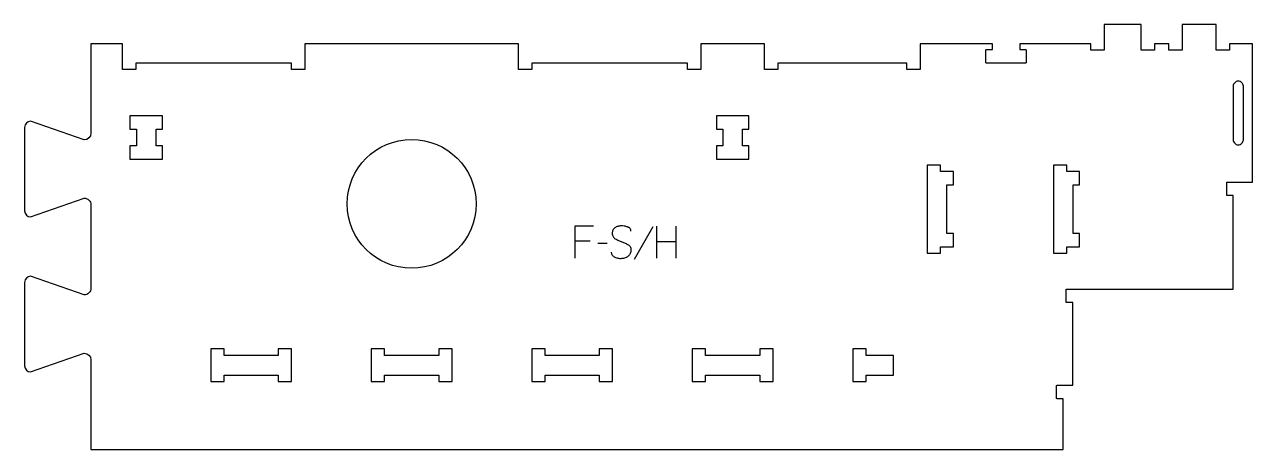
# Model space of a CAD drawing. Extents: x 0 to 1147, y 0 to 398.
import ezdxf

# ---------------------------------------------------------------- set-up
doc = ezdxf.new("R2010")
doc.units = 0
for name, color, linetype in [('1_ANYTOOL_1MMDEEP_LABELS_S', 2, 'CONTINUOUS'), ('3_ANYTOOL_CUTTHROUGH_INSID', 4, 'CONTINUOUS'), ('4_ANYTOOL_CUTTHROUGH_OUTSI', 5, 'CONTINUOUS')]:
    doc.layers.add(name, color=color, linetype=linetype)

msp = doc.modelspace()

# ---------------------------------------------------------------- linework, layer by layer
at = {"layer": '1_ANYTOOL_1MMDEEP_LABELS_S'}
for p, q in [((587.040553, 208.32562), (569.854838, 177.554192)), ((590.511981, 208.797049), (590.511981, 178.797049)), ((608.811981, 178.797049), (608.811981, 208.797049)), ((528.669124, 194.82562), (514.18341, 194.82562)), ((544.48341, 192.682763), (535.697696, 192.597049)), ((608.811981, 194.097049), (590.511981, 194.097049))]:
    msp.add_line(p, q, dxfattribs=at)
msp.add_lwpolyline([(531.840553, 208.797049), (514.18341, 208.797049), (514.18341, 178.797049)], dxfattribs=at)
msp.add_lwpolyline([(566.726267, 204.211335, 0.071867), (566.533153, 205.547941, 0.100684), (565.906624, 206.729192, 0.047558), (565.432071, 207.205642, 0.038563), (564.882071, 207.59437, 0.037928), (564.184883, 207.941838, 0.026634), (563.447696, 208.197049, 0.028461), (560.424362, 208.883032, 0.041577), (557.340553, 209.139906, 0.036938), (555.838193, 209.028766, 0.041531), (554.372696, 208.684549, 0.041583), (552.995319, 208.10734, 0.038125), (551.726267, 207.318477, 0.057611), (550.656114, 206.326573, 0.065808), (549.861981, 205.105977, 0.06469), (549.384485, 203.646423, 0.046778), (549.240553, 202.111335, 0.052235), (549.402909, 200.561492, 0.075448), (549.947696, 199.111335, 0.076671), (550.863787, 197.938282, 0.061023), (552.069124, 197.054192, 0.021951), (555.097978, 195.526846, 0.018213), (558.240553, 194.247049, -0.02405), (561.342037, 192.941587, -0.02981), (564.28341, 191.311335, -0.068439), (565.424712, 190.345404, -0.079282), (566.23341, 189.093477, -0.076308), (566.65841, 187.514795, -0.047772), (566.68341, 185.868477, -0.046243), (566.390175, 184.187518, -0.06359), (565.740553, 182.616692, -0.064671), (564.767729, 181.332503, -0.057073), (563.511981, 180.318477, -0.067522), (560.543673, 178.955567, -0.070793), (557.319124, 178.454192, -0.064027), (554.180109, 178.816707, -0.070447), (551.254838, 179.997049, -0.054374), (550.096421, 180.846682, -0.074742), (549.197696, 181.957763, -0.075199), (548.674688, 183.264142, -0.057737), (548.511981, 184.668477)], format="xyb", dxfattribs=at)
at = {"layer": '3_ANYTOOL_CUTTHROUGH_INSID'}
msp.add_lwpolyline([(1129.499733, 339.749991), (1129.499733, 289.750001, 0.198913), (1130.890973, 286.391239, 0.198913), (1134.249732, 284.999994, 0.198913), (1137.608492, 286.391239, 0.198913), (1138.999733, 289.75), (1138.999733, 339.75, 0.198912), (1137.608488, 343.108759, 0.414214), (1130.890971, 343.108752, 0.198912)], format="xyb", close=True, dxfattribs=at)
for points in [[(122.999733, 284), (122.999733, 299.5), (128.999733, 299.5), (128.999733, 312), (98.499733, 312), (98.499733, 299.5), (104.499733, 299.5), (104.499733, 284), (98.499733, 284), (98.499733, 271.5), (128.999733, 271.5), (128.999733, 284)], [(670.999733, 284), (670.999733, 299.5), (676.999733, 299.5), (676.999733, 312), (646.499733, 312), (646.499733, 299.5), (652.499733, 299.5), (652.499733, 284), (646.499733, 284), (646.499733, 271.5), (676.999733, 271.5), (676.999733, 284)], [(855.999733, 266), (843.499733, 266), (843.499733, 183.5), (855.999733, 183.5), (855.999733, 189.5), (867.999733, 189.5), (867.999733, 202), (861.999733, 202), (861.999733, 247.5), (867.999733, 247.5), (867.999733, 260), (855.999733, 260)], [(973.999733, 266), (961.499733, 266), (961.499733, 183.5), (973.999733, 183.5), (973.999733, 189.5), (985.999733, 189.5), (985.999733, 202), (979.999733, 202), (979.999733, 247.5), (985.999733, 247.5), (985.999733, 260), (973.999733, 260)], [(211.749733, 88), (186.499733, 88), (186.499733, 94), (173.999733, 94), (173.999733, 63.5), (186.499733, 63.5), (186.499733, 69.5), (236.999733, 69.5), (236.999733, 63.5), (249.499733, 63.5), (249.499733, 94), (236.999733, 94), (236.999733, 88)], [(386.999733, 88), (336.499733, 88), (336.499733, 94), (323.999733, 94), (323.999733, 63.5), (336.499733, 63.5), (336.499733, 69.5), (386.999733, 69.5), (386.999733, 63.5), (399.499733, 63.5), (399.499733, 94), (386.999733, 94)], [(511.749733, 88), (486.499733, 88), (486.499733, 94), (473.999733, 94), (473.999733, 63.5), (486.499733, 63.5), (486.499733, 69.5), (536.999733, 69.5), (536.999733, 63.5), (549.499733, 63.5), (549.499733, 94), (536.999733, 94), (536.999733, 88)], [(636.499733, 88), (636.499733, 94), (623.999733, 94), (623.999733, 63.5), (636.499733, 63.5), (636.499733, 69.5), (686.999733, 69.5), (686.999733, 63.5), (699.499733, 63.5), (699.499733, 94), (686.999733, 94), (686.999733, 88)], [(811.999733, 69.75), (811.999733, 87.75), (811.999733, 88), (786.499733, 88), (786.499733, 94), (773.999733, 94), (773.999733, 63.5), (786.499733, 63.5), (786.499733, 69.5), (811.999733, 69.5)]]:
    msp.add_lwpolyline(points, close=True, dxfattribs=at)
msp.add_circle((361.749733, 229.75), 60.25, dxfattribs=at)
at = {"layer": '4_ANYTOOL_CUTTHROUGH_OUTSI'}
msp.add_lwpolyline([(619.499733, 361.5), (473.999733, 361.5), (473.999733, 355.75, -0.414214), (473.749733, 355.5), (461.749733, 355.5, -0.414214), (461.499733, 355.75), (461.499733, 379.5), (261.999733, 379.5), (261.999733, 355.75, -0.414214), (261.749733, 355.5), (249.749733, 355.5, -0.414214), (249.499733, 355.75), (249.499733, 361.5), (103.999733, 361.5), (103.999733, 355.75, -0.414214), (103.749733, 355.5), (91.749733, 355.5, -0.414214), (91.499733, 355.75), (91.499733, 379.5), (61.999733, 379.5), (61.999727, 295.773532, -0.411451), (55.75, 289.581361, -0.084369), (55.667412, 289.595396), (5.707953, 307.081348, 0.412073), (0, 301.331501), (0, 223.331501, 0.412073), (5.707953, 217.581655), (55.667412, 235.067606, -0.084369), (55.75, 235.081642, -0.414214), (62, 228.831642), (62, 150.831642, -0.414214), (55.75, 144.581642, -0.084369), (55.667412, 144.595678), (5.707953, 162.081629, 0.412073), (0, 156.331783), (0, 78.331783, 0.412073), (5.707953, 72.581936), (55.667412, 90.067888, -0.084369), (55.75, 90.081923, -0.411451), (61.999727, 83.889752), (61.999733, 0), (211.749733, 0), (511.749733, 0), (811.749733, 0), (970.499733, 0), (970.499733, 47.5), (964.749733, 47.5, -0.414214), (964.499733, 47.75), (964.499733, 59.75, -0.414214), (964.749733, 60), (979.499733, 60), (979.499733, 137.5), (973.749733, 137.5, -0.414214), (973.499733, 137.75), (973.499733, 149.75, -0.414214), (973.749733, 150), (1129.499733, 150), (1129.499733, 237.5), (1123.749733, 237.5, -0.414214), (1123.499733, 237.75), (1123.499733, 249.75, -0.414214), (1123.749733, 250), (1147.499733, 250), (1147.499733, 379.5), (1125.999733, 379.5), (1125.999733, 373.75, -0.414214), (1125.749733, 373.5), (1113.749733, 373.5, -0.414214), (1113.499733, 373.75), (1113.499733, 397.5), (1081.910733, 397.5), (1081.910733, 373.75, -0.414214), (1081.660733, 373.5), (1069.660733, 373.5, -0.414214), (1069.410733, 373.75), (1069.410733, 379.5), (1055.999733, 379.5), (1055.999733, 373.75, -0.414214), (1055.749733, 373.5), (1043.749733, 373.5, -0.414214), (1043.499733, 373.75), (1043.499733, 397.5), (1008.999733, 397.5), (1008.999733, 373.75, -0.414214), (1008.749733, 373.5), (996.749733, 373.5, -0.414214), (996.499733, 373.75), (996.499733, 379.5), (929.999733, 379.5), (929.999733, 374), (935.749733, 374, -0.414214), (935.999733, 373.75), (935.999733, 361.75, -0.414214), (935.749733, 361.5), (898.749733, 361.5, -0.414214), (898.499733, 361.75), (898.499733, 373.75, -0.414214), (898.749733, 374), (904.499733, 374), (904.499733, 379.5), (836.999733, 379.5), (836.999733, 355.75, -0.414214), (836.749733, 355.5), (824.749733, 355.5, -0.414214), (824.499733, 355.75), (824.499733, 361.5), (811.749733, 361.5), (703.999733, 361.5), (703.999733, 355.75, -0.414214), (703.749733, 355.5), (691.749733, 355.5, -0.414214), (691.499733, 355.75), (691.499733, 379.5), (631.999733, 379.5), (631.999733, 355.75, -0.414214), (631.749733, 355.5), (619.749733, 355.5, -0.414214), (619.499733, 355.75)], format="xyb", close=True, dxfattribs=at)

doc.saveas('drawing.dxf')
